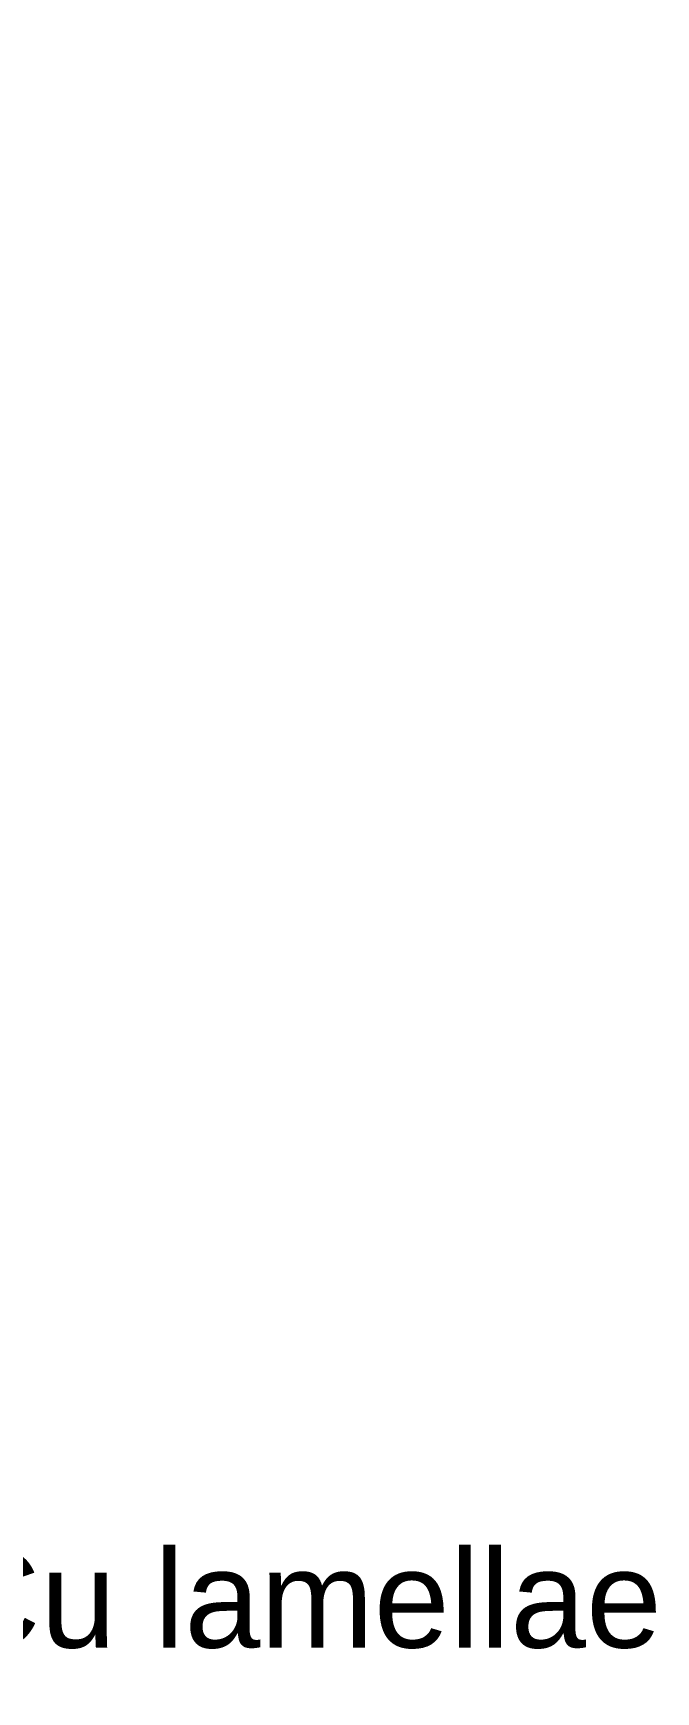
# Model space of a CAD drawing. Header units: millimetres. Extents: x 0 to 841, y 0 to 594.
# Drawn here: x 494.1 to 516.4, y 208.1 to 267.5 of the extents above; entities that cross this region are included whole.
import ezdxf
from ezdxf import colors
from ezdxf.entities.mleader import LeaderData, LeaderLine
from ezdxf.math import Vec2, Vec3

# ---------------------------------------------------------------- set-up
doc = ezdxf.new("R2010")
doc.units = ezdxf.units.MM
doc.header["$LTSCALE"] = 0.75
doc.layers.add('Leaders', color=7, linetype='Continuous', lineweight=25)
doc.styles.get("Standard").update_dxf_attribs({"font": 'arial.ttf'})

msp = doc.modelspace()

# ---------------------------------------------------------------- leaders
at = {"layer": 'Leaders'}
ml = msp.add_multileader_mtext('Standard', dxfattribs=at)
ml.set_content('Connection with OFHC Cu lamellae', color=256)
ml.set_leader_properties()
ml.build(insert=Vec2(0, 0))
ml.multileader.update_dxf_attribs({"text_left_attachment_type": 5, "text_right_attachment_type": 5, "dogleg_length": 3.5, "arrow_head_size": 3.5})
ctx = ml.context
ctx.base_point, ctx.char_height, ctx.arrow_head_size, ctx.landing_gap_size, ctx.plane_origin = Vec3(439.437, 208.906), 3.5, 3.5, 0, Vec3(395.792, 267.528)
ctx.left_attachment, ctx.right_attachment = 5, 5
notes = []
notes.append((ctx, [(0, (1, 1, 0), (435.937, 208.906), (1, 0), 3.5, [(0, [(398.792, 267.528)], 0, [])])]))
ctx.mtext.insert, ctx.mtext.flow_direction = Vec3(439.437, 213.168), 5
for ctx, leaders in notes:
    for number, flags, end, landing, length, lines in leaders:
        leader = LeaderData()
        leader.index, (leader.has_last_leader_line, leader.has_dogleg_vector, leader.attachment_direction) = number, flags
        leader.last_leader_point, leader.dogleg_vector, leader.dogleg_length = Vec3(end), Vec3(landing), length
        for number, points, colour, breaks in lines:
            line = LeaderLine()
            line.index, line.vertices, line.color, line.breaks = number, Vec3.list(points), colors.encode_raw_color(colour), breaks
            leader.lines.append(line)
        ctx.leaders.append(leader)

doc.saveas('drawing.dxf')
